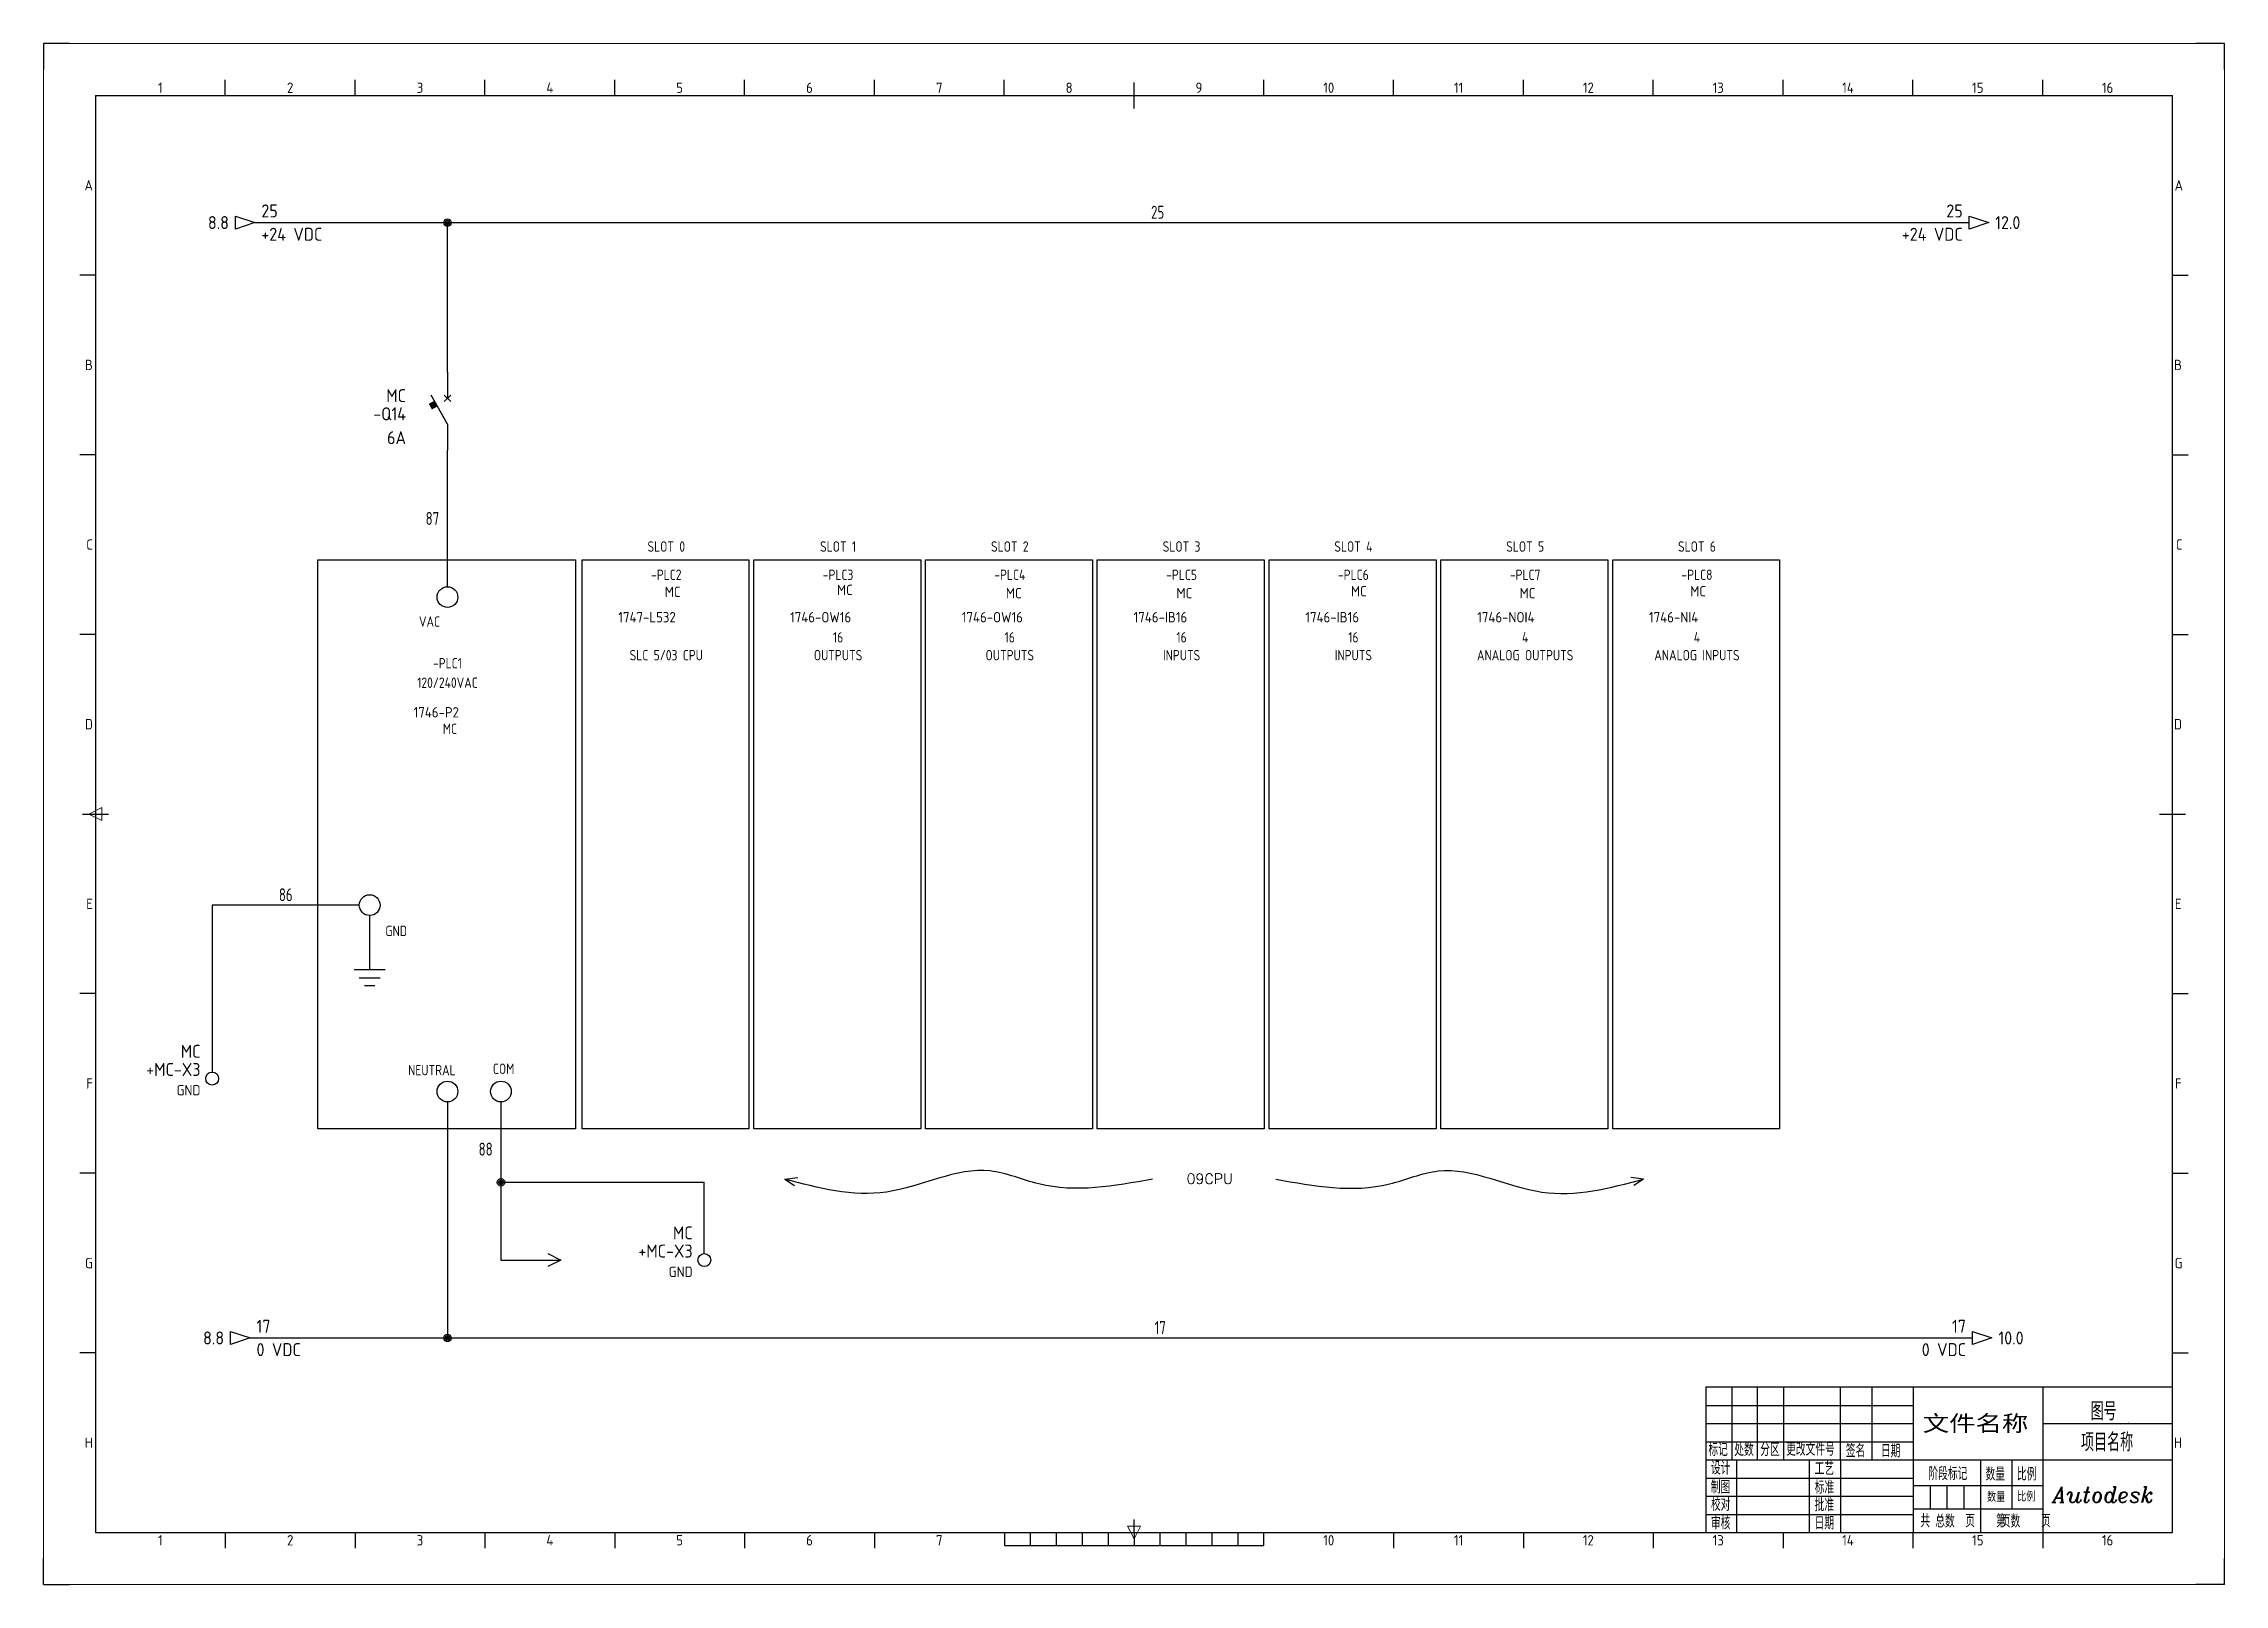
# Model space of a CAD drawing. Header units: millimetres. Extents: x 0 to 841, y 0 to 594.
import ezdxf
from ezdxf.enums import TextEntityAlignment as Align

# ---------------------------------------------------------------- set-up
doc = ezdxf.new("R2010")
doc.units = ezdxf.units.MM
doc.header["$LTSCALE"] = 12
for name, color, linetype in [('AE_BOR', 1, 'Continuous'), ('BLK_6.0mm^2', 7, 'Continuous'), ('BLU_1.0mm^2', 5, 'Continuous'), ('DESC', 150, 'Continuous'), ('GRN_2.5mm^2', 3, 'Continuous'), ('LOC', 8, 'Continuous'), ('MISC', 7, 'Continuous'), ('SYMS', 7, 'Continuous'), ('TAGS', 150, 'Continuous'), ('TERMS', 123, 'Continuous'), ('WIRENO', 72, 'Continuous'), ('WIREREF', 52, 'Continuous'), ('WIREREF_DEST', 52, 'Continuous'), ('XREF', 7, 'Continuous'), ('图框_外框线', 7, 'Continuous'), ('图框_标题栏属性', 1, 'Continuous'), ('图框_标题栏文字', 6, 'Continuous')]:
    doc.layers.add(name, color=color, linetype=linetype)
doc.styles.get("Standard").update_dxf_attribs({"font": 'txt.shx', "bigfont": 'gbcbig.shx'})
doc.styles.add('WD', font='romans.shx', dxfattribs={"bigfont": 'gbcbig.shx'})
doc.styles.add('WD_IEC', font='isocp2.shx', dxfattribs={"width": 0.9, "height": 4, "bigfont": 'gbcbig.shx'})
doc.styles.add('工程字', font='gbenor.shx', dxfattribs={"bigfont": 'gbcbig.shx'})

# ---------------------------------------------------------------- blocks, each defined once
blk = doc.blocks.new('gb_a1')
for p, q in [((20, 574), (20, 20)), ((20, 574), (821, 574)), ((821, 20), (821, 574)), ((20, 20), (821, 20))]:
    blk.add_line(p, q)
at = {"layer": 'AE_BOR', "lineweight": 30}
for p, q in [((10, 594), (0, 594)), ((0, 594), (0, 584)), ((841, 594), (830, 594)), ((841, 584), (841, 594)), ((0, 0), (0, 10)), ((841, 0), (841, 10)), ((0, 0), (10, 0)), ((841, 0), (830, 0))]:
    blk.add_line(p, q, dxfattribs=at)
at = {"layer": 'AE_BOR', "color": 1, "lineweight": 15}
for p, q in [((0, 594), (841, 594)), ((0, 0), (0, 594)), ((841, 594), (841, 0)), ((17.5, 297), (22.5, 299.5)), ((22.5, 294.5), (17.5, 297)), ((22.5, 299.5), (22.5, 294.5)), ((420.5, 17.5), (418, 22.5)), ((418, 22.5), (423, 22.5)), ((423, 22.5), (420.5, 17.5)), ((841, 0), (0, 0))]:
    blk.add_line(p, q, dxfattribs=at)
at = {"layer": 'AE_BOR'}
for p, q in [((70.0625, 574), (70.0625, 580)), ((120.125, 574), (120.125, 580)), ((170.1875, 574), (170.1875, 580)), ((220.25, 574), (220.25, 580)), ((270.3125, 574), (270.3125, 580)), ((320.375, 574), (320.375, 580)), ((370.4375, 574), (370.4375, 580)), ((470.5625, 574), (470.5625, 580)), ((520.625, 574), (520.625, 580)), ((570.6875, 574), (570.6875, 580)), ((620.75, 574), (620.75, 580)), ((670.8125, 574), (670.8125, 580)), ((720.875, 574), (720.875, 580)), ((770.9375, 574), (770.9375, 580)), ((20, 504.75), (14, 504.75)), ((821, 504.75), (827, 504.75)), ((20, 435.5), (14, 435.5)), ((821, 435.5), (827, 435.5)), ((20, 366.25), (14, 366.25)), ((821, 366.25), (827, 366.25)), ((20, 227.75), (14, 227.75)), ((821, 227.75), (827, 227.75)), ((20, 158.5), (14, 158.5)), ((821, 158.5), (827, 158.5)), ((20, 89.25), (14, 89.25)), ((821, 89.25), (827, 89.25)), ((70.0625, 20), (70.0625, 14)), ((120.125, 20), (120.125, 14)), ((170.1875, 20), (170.1875, 14)), ((220.25, 20), (220.25, 14)), ((270.3125, 20), (270.3125, 14)), ((320.375, 20), (320.375, 14)), ((520.625, 20), (520.625, 14)), ((570.6875, 20), (570.6875, 14)), ((620.75, 20), (620.75, 14)), ((670.8125, 20), (670.8125, 14)), ((720.875, 20), (720.875, 14)), ((770.9375, 20), (770.9375, 14))]:
    blk.add_line(p, q, dxfattribs=at)
at = {"layer": 'AE_BOR', "color": 2, "lineweight": 30}
for p, q in [((420.5, 574), (420.5, 579)), ((420.5, 569), (420.5, 574)), ((15, 297), (25, 297)), ((816, 297), (826, 297)), ((370.5, 20), (370.5, 15)), ((380.5, 20), (380.5, 15)), ((390.5, 20), (390.5, 15)), ((400.5, 20), (400.5, 15)), ((410.5, 20), (410.5, 15)), ((420.5, 20), (420.5, 25)), ((420.5, 20), (420.5, 15)), ((430.5, 20), (430.5, 15)), ((440.5, 20), (440.5, 15)), ((450.5, 20), (450.5, 15)), ((460.5, 20), (460.5, 15)), ((470.5, 20), (470.5, 15)), ((370.5, 15), (470.5, 15))]:
    blk.add_line(p, q, dxfattribs=at)
at = {"layer": 'AE_BOR', "style": 'WD_IEC'}
for s, p in [('1', (45.03125, 575)), ('2', (95.09375, 575)), ('3', (145.15625, 575)), ('4', (195.21875, 575)), ('5', (245.28125, 575)), ('6', (295.34375, 575)), ('7', (345.40625, 575)), ('8', (395.46875, 575)), ('9', (445.53125, 575)), ('10', (495.59375, 575)), ('11', (545.65625, 575)), ('12', (595.71875, 575)), ('13', (645.78125, 575)), ('14', (695.84375, 575)), ('15', (745.90625, 575)), ('16', (795.96875, 575)), ('1', (45.03125, 15)), ('2', (95.09375, 15)), ('3', (145.15625, 15)), ('4', (195.21875, 15)), ('5', (245.28125, 15)), ('6', (295.34375, 15)), ('7', (345.40625, 15)), ('10', (495.59375, 15)), ('11', (545.65625, 15)), ('12', (595.71875, 15)), ('13', (645.78125, 15)), ('14', (695.84375, 15)), ('15', (745.90625, 15)), ('16', (795.96875, 15))]:
    blk.add_text(s, height=4, dxfattribs=at).set_placement(p, align=Align.CENTER)
for s, p in [('A', (19, 539.375)), ('A', (825.04762, 539.375)), ('B', (19, 470.125)), ('B', (824.66667, 470.125)), ('C', (19, 400.875)), ('C', (824.85714, 400.875)), ('D', (19, 331.625)), ('D', (824.66667, 331.625)), ('E', (19, 262.375)), ('E', (824.47619, 262.375)), ('F', (19, 193.125)), ('F', (824.47619, 193.125)), ('G', (19, 123.875)), ('G', (824.85714, 123.875)), ('H', (19, 54.625)), ('H', (824.66667, 54.625))]:
    blk.add_text(s, height=4, dxfattribs=at).set_placement(p, align=Align.MIDDLE_RIGHT)
blk = doc.blocks.new('VDV1_03')
for p, q in [((26, 61.25), (14, 61.25)), ((16, 58.25), (24, 58.25)), ((18, 55.25), (22, 55.25))]:
    blk.add_line(p, q)
for centre in [(50, 205), (20, 86.25), (50, 14.38), (70.62, 14.38)]:
    blk.add_circle(centre, 4)
at = {"layer": 'BLK_6.0mm^2'}
blk.add_line((20, 61.25), (20, 82.25), dxfattribs=at)
at = {"layer": 'SYMS'}
for p, q in [((0, 219.38), (99.38, 219.38)), ((0, 0), (0, 219.38)), ((99.38, 219.38), (99.38, 0)), ((99.38, 0), (0, 0))]:
    blk.add_line(p, q, dxfattribs=at)
at = {"style": 'WD_IEC', "flags": 1}
for tag, p, height in [('X2TERM01', (50, 209), 0.512), ('X4TERM04', (16, 86.25), 0.512), ('X2TERM04', (20, 90.25), 0.512), ('X8TERM02', (50, 10.38), 0.512), ('X8TERM03', (70.62, 10.38), 0.512), ('MFG', (1.25, -0.62), 0.02), ('ASSYCODE', (1.25, -0.62), 0.02), ('CAT', (1.25, -0.62), 0.02), ('FAMILY', (1.25, -0.62), 0.02)]:
    blk.add_attdef(tag, p, '', height=height, dxfattribs=at)
at = {"style": 'WD_IEC'}
for tag, p, height in [('TERM01', (39, 193.56), 4), ('LOC', (48.22, 152.25), 0.125), ('INST', (47.25, 150.96), 0.125), ('TERM04', (26.06, 74.3), 4), ('TERM02', (34.79, 20.65), 4), ('TERM03', (67.52, 21.16), 4)]:
    blk.add_attdef(tag, p, '', height=height, dxfattribs=at)
for tag, p in [('TAG1', (50, 177.5)), ('DESC1', (50, 170)), ('DESC3', (50.62, 156.88)), ('DESC2', (50.62, 163.12))]:
    blk.add_attdef(tag, text='', height=4, dxfattribs=at).set_placement(p, align=Align.CENTER)
blk = doc.blocks.new('VDV1_PLCCARD')
at = {"layer": 'SYMS'}
blk.add_lwpolyline([(0, 109.0625), (32.1875, 109.0625), (32.1875, -0.625), (0, -0.625)], close=True, dxfattribs=at)
at = {"style": 'WD_IEC'}
for tag, p in [('DESC3', (16.25, 110.625)), ('TAG1', (16.25, 97.1875)), ('DESC1', (16.25, 93.125)), ('DESC2', (16.25, 89.6875))]:
    blk.add_attdef(tag, text='', height=2, dxfattribs=at).set_placement(p, align=Align.CENTER)
at = {"style": 'WD_IEC', "flags": 1}
for tag in ['ASSYCODE', 'FAMILY', 'CAT', 'MFG']:
    blk.add_attdef(tag, (0, 0), '', height=0.01, dxfattribs=at)
blk = doc.blocks.new('HA1X1')
blk.add_lwpolyline([(-2.5, 1.25), (0, 0), (-2.5, -1.25)])
at = {"style": 'WD_IEC', "flags": 1}
blk.add_attdef('X4TERM01', (0, 0), '', height=0.32, dxfattribs=at)
at = {"style": 'WD_IEC'}
blk.add_attdef('DESC1', (2.5, 0.675), '', height=2.5, dxfattribs=at)
blk.add_attdef('DESC2', text='', height=2.5, dxfattribs=at).set_placement((2.5, -0.675), align=Align.TOP_LEFT)
blk = doc.blocks.new('VCB1')
for p, q in [((0, 7.5), (0, 2.5)), ((0, -2.5), (-3.12, 3.12)), ((0.62, 1.88), (-0.62, 3.12)), ((-0.62, 1.88), (0.62, 3.12)), ((0, -2.5), (0, -7.5))]:
    blk.add_line(p, q)
blk.add_solid([(-2.52, 2.03), (-3.61, 1.43), (-1.91, 0.94), (-3.01, 0.33)])
at = {"style": 'WD_IEC'}
for tag, p in [('INST', (-8, 5.25)), ('LOC', (-8, 1.75)), ('TAG1', (-8, -1.75)), ('RATING1', (-8, -6.35)), ('DESC1', (-8, -14.35)), ('DESC2', (-8, -17.85)), ('DESC3', (-8, -21.35))]:
    blk.add_attdef(tag, text='', height=2.5, dxfattribs=at).set_placement(p, align=Align.RIGHT)
blk.add_attdef('TERM01', text='', height=2, rotation=90, dxfattribs=at).set_placement((-1, 7.5), align=Align.RIGHT)
at = {"style": 'WD_IEC', "flags": 1}
for tag, p, height in [('X2TERM01', (0, 7.5), 0.32), ('MFG', (2.75, 6.5), 1.5), ('CAT', (2.75, 4), 1.5), ('X4LINK', (-2, 0), 0.32), ('X1LINK', (-0.5, 0), 0.32), ('X8TERM02', (0, -7.5), 0.32), ('ASSYCODE', (1, -9), 1), ('FAMILY', (1, -10.5), 1), ('CATDESC', (1, -12), 1), ('CONTACT', (1, -13.5), 1)]:
    blk.add_attdef(tag, p, '', height=height, dxfattribs=at)
at = {"style": 'WD_IEC'}
blk.add_attdef('TERM02', (-1, -7.5), '', height=2, rotation=90, dxfattribs=at)
at = {"lineweight": 15, "style": 'WD_IEC'}
blk.add_attdef('XREF', text='', height=2.5, dxfattribs=at).set_placement((-8, -10.35), align=Align.RIGHT)
blk = doc.blocks.new('HA1S1')
blk.add_lwpolyline([(0, 1.25), (3.75, 0), (0, -1.25)], close=True)
at = {"style": 'WD_IEC'}
for tag, height, flags, p in [('WIRENO', 2.5, 8, (-1.25, 1)), ('SIGCODE', 1, 1, (5, 1.8))]:
    blk.add_attdef(tag, text='', height=height, dxfattribs=dict(at, flags=flags)).set_placement(p, align=Align.RIGHT)
at = {"style": 'WD_IEC', "flags": 1}
blk.add_attdef('X4TERM01', (0, 0), '', height=0.32, dxfattribs=at)
at = {"style": 'WD_IEC'}
blk.add_attdef('XREF', text='', height=2.5, dxfattribs=at).set_placement((5, 0), align=Align.MIDDLE_LEFT)
blk.add_attdef('DESC1', text='', height=2.5, dxfattribs=at).set_placement((-1.25, -1), align=Align.TOP_RIGHT)
blk = doc.blocks.new('HA1D3')
blk.add_lwpolyline([(0, 0), (-3.75, -1.25), (-3.75, 1.25)], close=True)
at = {"style": 'WD_IEC'}
blk.add_attdef('XREF', text='', height=2.5, dxfattribs=at).set_placement((-5, 0), align=Align.MIDDLE_RIGHT)
at = {"style": 'WD_IEC', "flags": 1}
blk.add_attdef('SIGCODE', text='', height=1, dxfattribs=at).set_placement((-2.5, 1.8), align=Align.RIGHT)
at = {"style": 'WD_IEC'}
for tag, p, height, flags in [('X1TERM01', (0, 0), 0.32, 1), ('WIRENO', (1.25, 1), 2.5, 8)]:
    blk.add_attdef(tag, p, '', height=height, dxfattribs=dict(at, flags=flags))
blk.add_attdef('DESC1', text='', height=2.5, dxfattribs=at).set_placement((1.25, -1), align=Align.TOP_LEFT)
blk = doc.blocks.new('WD_WNH')
at = {"linetype": 'Continuous', "style": 'WD_IEC', "width": 0.8}
blk.add_attdef('WIRENO', text='', height=2.5, dxfattribs=at).set_placement((0, 0.75), align=Align.CENTER)
at = {"style": 'WD_IEC', "flags": 1}
for tag, p in [('W08USER', (0, 0.375)), ('W04USER', (0, 0.875)), ('W05USER', (0, 0.75)), ('W09USER', (0, 0.25)), ('W03USER', (0, 1)), ('W06USER', (0, 0.625)), ('W07USER', (0, 0.5)), ('W02USER', (0, 1.125)), ('W01USER', (0, 1.25)), ('W10USER', (0, 0.125))]:
    blk.add_attdef(tag, text='', height=0.08, dxfattribs=at).set_placement(p, align=Align.CENTER)
blk = doc.blocks.new('WD_WNV')
at = {"linetype": 'Continuous', "style": 'WD_IEC', "width": 0.8}
blk.add_attdef('WIRENO', text='', height=2.5, dxfattribs=at).set_placement((-1.6, 0), align=Align.MIDDLE_RIGHT)
at = {"style": 'WD_IEC', "flags": 1}
for tag, p in [('W08USER', (-1, 0.375)), ('W04USER', (-1, 0.875)), ('W05USER', (-1, 0.75)), ('W09USER', (-1, 0.25)), ('W03USER', (-1, 1)), ('W06USER', (-1, 0.625)), ('W07USER', (-1, 0.5)), ('W02USER', (-1, 1.125)), ('W01USER', (-1, 1.25)), ('W10USER', (-1, 0.125))]:
    blk.add_attdef(tag, text='', height=0.08, dxfattribs=at).set_placement(p, align=Align.CENTER)
blk = doc.blocks.new('CorpLogoBlock')
at = {"insert": (-46.09, 17.54), "char_height": 6, "width": 37.2055, "attachment_point": 1, "style": '工程字'}
blk.add_mtext('{\\Fitalic|c0;Autodesk}', dxfattribs=at)
blk = doc.blocks.new('GB_TitleBlock')
at = {"lineweight": -3}
for p, q in [((-50, 42), (0, 42)), ((-50, 28), (0, 28))]:
    blk.add_line(p, q, dxfattribs=at)
blk.add_point((-16.99, 42), dxfattribs=at)
at = {"layer": '图框_外框线'}
for p, q in [((-170, 56), (-170, 28)), ((-160, 28), (-160, 56)), ((-150, 56), (-150, 28)), ((-128, 28), (-128, 56)), ((-116, 56), (-116, 28)), ((-100, 56), (-100, 0)), ((-50, 56), (-50, 0)), ((-180, 49), (-100, 49)), ((-180, 42), (-100, 42)), ((-180, 35), (-100, 35)), ((-180, 28), (-50, 28)), ((-168, 0), (-168, 28)), ((-140, 0), (-140, 28)), ((-128, 28), (-128, 0)), ((-74, 28), (-74, 0)), ((-62, 28), (-62, 9)), ((-180, 21), (-100, 21)), ((-50, 18), (-100, 18)), ((-93.5, 18), (-93.5, 9)), ((-87, 18), (-87, 9)), ((-80.5, 18), (-80.5, 9)), ((-180, 14), (-100, 14)), ((-50, 9), (-100, 9)), ((-180, 7), (-100, 7))]:
    blk.add_line(p, q, dxfattribs=at)
blk.add_lwpolyline([(0, 56), (-180, 56), (-180, 0), (0, 0), (0, 56)], dxfattribs=at)
at = {"style": 'WD', "flags": 1}
blk.add_attdef('WD_TB', (-168.38, 50.46), '', height=2, dxfattribs=at)
at = {"layer": '图框_标题栏属性', "style": '工程字'}
for tag, p in [('REV3', (-179.58, 50.91)), ('REV2', (-179.43, 43.49)), ('REV1', (-179.43, 36.77))]:
    blk.add_attdef(tag, p, '', height=3, dxfattribs=at)
for tag, height, width, p, p2 in [('REV3DET', 3, 13.288798, (-148.76, 50.77), (-130.49, 50.77)), ('BY3', 3, 6.930672, (-126.95, 50.77), (-117.42, 50.77)), ('RD3', 3, 9.096075, (-114.66, 50.77), (-102.16, 50.77)), ('REV2DET', 3, 1.39216, (-148.76, 43.77), (-130.49, 43.77)), ('BY2', 3, 6.930672, (-126.95, 43.77), (-117.42, 43.77)), ('RD2', 3, 9.096075, (-114.66, 43.77), (-102.16, 43.77)), ('文件名称', 7, 2.04191, (-96.3, 38.33), (-55.63, 38.33)), ('REV1DET', 3, 13.288798, (-148.76, 36.77), (-130.49, 36.77)), ('BY1', 3, 6.930672, (-126.95, 36.77), (-117.42, 36.77)), ('RD1', 3, 9.096075, (-114.66, 36.77), (-102.16, 36.77))]:
    blk.add_attdef(tag, text='', height=height, dxfattribs=dict(at, width=width)).set_placement(p, p2, align=Align.FIT)
for tag, p in [('图号', (-26.57, 46.93)), ('项目名称', (-25.25, 35.16))]:
    blk.add_attdef(tag, text='', height=7, dxfattribs=at).set_placement(p, align=Align.MIDDLE)
at = {"layer": '图框_标题栏属性', "lineweight": -3}
for tag, p in [('设计', (-163.59, 22.3)), ('工艺', (-123.59, 22.3)), ('制图', (-163.59, 15.3)), ('标准', (-123.59, 15.3)), ('校对', (-163.59, 8.3)), ('批准', (-123.59, 8.3)), ('审核', (-163.59, 1.3)), ('日期', (-123.59, 1.3))]:
    blk.add_attdef(tag, p, '', height=5, dxfattribs=at)
at = {"layer": '图框_标题栏属性', "style": '工程字'}
for tag, height, p in [('数量', 3.5, (-68.02, 13.58)), ('比例', 3.5, (-56.4, 13.74)), ('总数', 5, (-87.74, 4.36)), ('页数', 5, (-62.45, 4.36))]:
    blk.add_attdef(tag, text='', height=height, dxfattribs=at).set_placement(p, align=Align.MIDDLE_CENTER)
at = {"layer": '图框_标题栏文字', "style": '工程字'}
for s, p in [('标记', (-179, 29.44)), ('处数', (-169, 29.44)), ('分区', (-159, 29.44)), ('更改文件号', (-149, 29.59)), ('签名', (-126, 29)), ('日期', (-112.47, 28.98)), ('设计', (-177.99, 22.35)), ('工艺', (-138.02, 22.15)), ('阶段标记', (-94.11, 20.2)), ('数量', (-72.11, 20)), ('比例', (-60, 20)), ('制图', (-178.04, 15.02)), ('标准', (-137.99, 14.92)), ('校对', (-177.99, 8.33)), ('批准', (-138.02, 8.15)), ('审核', (-177.99, 1.15)), ('日期', (-138.02, 1.15)), ('共     页   第     页', (-97.24, 2))]:
    blk.add_text(s, height=5, dxfattribs=at).set_placement(p)
blk = doc.blocks.new('wddot')
for radius in [0.72, 0.449, 0.223]:
    blk.add_circle((0, 0), radius)
blk = doc.blocks.new('VT0002')
blk.add_circle((0, 0), 1.25)
at = {"style": 'WD_IEC'}
for tag, p in [('INST', (-2.25, 7.5)), ('LOC', (-2.25, 4))]:
    blk.add_attdef(tag, text='', height=2.5, dxfattribs=at).set_placement(p, align=Align.RIGHT)
at = {"style": 'WD_IEC', "flags": 1}
for tag, p, height in [('ASSYCODE', (2.75, 10.75), 1), ('CATDESC', (2.75, 9.25), 1), ('MFG', (2.75, 7.25), 1.5), ('CAT', (2.75, 4.75), 1.5), ('X4TERM01', (-1.25, 0), 0.32), ('X4PIN01', (-1.25, 1), 0.4), ('X4TERMDESC01', (-1.25, 0.5), 0.4), ('X2TERM01', (0, 1.25), 0.32), ('X2PIN01', (0, 2.25), 0.4), ('X2TERMDESC01', (0, 1.75), 0.4), ('X8PIN01', (0, -0.25), 0.4), ('X1TERM01', (1.25, 0), 0.32), ('X1PIN01', (1.25, 1), 0.4), ('X1TERMDESC01', (1.25, 0.5), 0.4), ('X8TERM01', (0, -1.25), 0.32), ('X8TERMDESC01', (0, -0.75), 0.4), ('STRIPSEQ', (0, -3), 0.4), ('LINKTERM', (0, -2), 0.4)]:
    blk.add_attdef(tag, p, '', height=height, dxfattribs=at)
at = {"style": 'WD_IEC', "flags": 8}
for tag, height, p in [('TAGSTRIP', 2.5, (-2.25, 0.5)), ('TERM01', 2, (-2.25, -3.25))]:
    blk.add_attdef(tag, text='', height=height, dxfattribs=at).set_placement(p, align=Align.RIGHT)

msp = doc.modelspace()

# ---------------------------------------------------------------- linework, layer by layer
for p, q in [((285.8, 156.24), (290.8, 156.87)), ((285.8, 156.24), (289.55, 153.74)), ((617.04, 156.24), (612.04, 156.87)), ((617.04, 156.24), (613.29, 153.74))]:
    msp.add_line(p, q)
for points in [[(427.67, 156.24), (383.78, 154.37), (365.03, 159.37), (325.03, 151.24), (285.8, 156.24)], [(475.17, 156.24), (519.06, 154.37), (537.81, 159.37), (577.81, 151.24), (617.04, 156.24)]]:
    msp.add_spline(points, degree=3)
at = {"layer": 'BLU_1.0mm^2'}
for p, q in [((81.47, 525), (742.6, 525)), ((155.75, 467.28), (155.75, 525)), ((155.75, 384.62), (155.75, 437.28))]:
    msp.add_line(p, q, dxfattribs=at)
at = {"layer": 'GRN_2.5mm^2'}
for p, q in [((65, 261.87), (65, 197.5)), ((121.75, 261.87), (65, 261.87)), ((155.75, 185.99), (155.75, 95)), ((176.38, 185.99), (176.38, 125)), ((176.38, 155), (254.8, 155)), ((254.8, 127.5), (254.8, 155)), ((176.38, 125), (199.46, 125)), ((79.6, 95), (743.85, 95))]:
    msp.add_line(p, q, dxfattribs=at)

# ---------------------------------------------------------------- block references
for name, p in [('gb_a1', (0, 0)), ('CorpLogoBlock', (821, 20))]:
    msp.add_blockref(name, p)
ref = msp.add_blockref('GB_TitleBlock', (821, 20))
ref.add_attrib('页数', '页数', dxfattribs={"layer": '图框_标题栏属性', "height": 5, "style": '工程字'}).set_placement((758.55, 24.36), align=Align.MIDDLE_CENTER)
ref.add_attrib('总数', '总数', dxfattribs={"layer": '图框_标题栏属性', "height": 5, "style": '工程字'}).set_placement((733.26, 24.36), align=Align.MIDDLE_CENTER)
ref.add_attrib('比例', '比例', dxfattribs={"layer": '图框_标题栏属性', "height": 3.5, "style": '工程字'}).set_placement((764.6, 33.74), align=Align.MIDDLE_CENTER)
ref.add_attrib('数量', '数量', dxfattribs={"layer": '图框_标题栏属性', "height": 3.5, "style": '工程字'}).set_placement((752.98, 33.58), align=Align.MIDDLE_CENTER)
ref.add_attrib('项目名称', '项目名称', dxfattribs={"layer": '图框_标题栏属性', "height": 7, "style": '工程字'}).set_placement((795.75, 55.16), align=Align.MIDDLE)
ref.add_attrib('图号', '图号', dxfattribs={"layer": '图框_标题栏属性', "height": 7, "style": '工程字'}).set_placement((794.43, 66.93), align=Align.MIDDLE)
ref.add_attrib('文件名称', '文件名称', dxfattribs={"layer": '图框_标题栏属性', "height": 7, "style": '工程字', "width": 2.04191}).set_placement((724.7, 58.33), (765.37, 58.33), align=Align.FIT)
at = {"layer": 'SYMS'}
ref = msp.add_blockref('HA1D3', (81.47, 525), dxfattribs=dict(at, xscale=2, yscale=2, zscale=2))
ref.add_attrib('WIRENO', '25', (83.97, 527), dxfattribs={"layer": 'WIREREF_DEST', "height": 5, "style": 'WD_IEC', "flags": 8})
ref.add_attrib('DESC1', '+24 VDC', dxfattribs={"layer": 'DESC', "height": 5, "style": 'WD_IEC'}).set_placement((83.97, 523), align=Align.TOP_LEFT)
ref.add_attrib('XREF', '8.8', dxfattribs={"layer": 'XREF', "height": 5, "style": 'WD_IEC'}).set_placement((71.47, 525), align=Align.MIDDLE_RIGHT)
ref = msp.add_blockref('HA1S1', (742.6, 525), dxfattribs=dict(at, xscale=2, yscale=2, zscale=2))
ref.add_attrib('WIRENO', '25', dxfattribs={"layer": 'WIREREF', "height": 5, "style": 'WD_IEC', "flags": 8}).set_placement((740.1, 527), align=Align.RIGHT)
ref.add_attrib('DESC1', '+24 VDC', dxfattribs={"layer": 'DESC', "height": 5, "style": 'WD_IEC'}).set_placement((740.1, 523), align=Align.TOP_RIGHT)
ref.add_attrib('XREF', '12.0', dxfattribs={"layer": 'XREF', "height": 5, "style": 'WD_IEC'}).set_placement((752.6, 525), align=Align.MIDDLE_LEFT)
at = {"layer": 'SYMS', "xscale": 2, "yscale": 2, "zscale": 2}
for name, p in [('wddot', (155.75, 525)), ('wddot', (176.38, 155)), ('HA1X1', (199.46, 125)), ('wddot', (155.75, 95))]:
    msp.add_blockref(name, p, dxfattribs=at)
at = {"layer": 'SYMS'}
ref = msp.add_blockref('VCB1', (155.75, 452.28), dxfattribs=dict(at, xscale=2, yscale=2, zscale=2))
ref.add_attrib('TAG1', '-Q14', dxfattribs={"layer": 'TAGS', "height": 5, "style": 'WD_IEC'}).set_placement((139.75, 448.78), align=Align.RIGHT)
ref.add_attrib('LOC', 'MC', dxfattribs={"layer": 'LOC', "height": 5, "style": 'WD_IEC'}).set_placement((139.75, 455.78), align=Align.RIGHT)
ref.add_attrib('RATING1', '6A', dxfattribs={"layer": 'MISC', "height": 5, "style": 'WD_IEC'}).set_placement((139.75, 439.58), align=Align.RIGHT)
ref = msp.add_blockref('VDV1_PLCCARD', (207.63, 176.87), dxfattribs=dict(at, xscale=2, yscale=2, zscale=2))
ref.add_attrib('DESC2', 'SLC 5/03 CPU', dxfattribs={"layer": 'DESC', "height": 4, "style": 'WD_IEC', "width": 0.9}).set_placement((240.13, 356.24), align=Align.CENTER)
ref.add_attrib('TAG1', '-PLC2', dxfattribs={"layer": 'TAGS', "height": 4, "style": 'WD_IEC', "width": 0.9}).set_placement((240.13, 387.24), align=Align.CENTER)
ref.add_attrib('DESC3', 'SLOT 0', dxfattribs={"layer": 'DESC', "height": 4, "style": 'WD_IEC', "width": 0.9}).set_placement((240.13, 398.12), align=Align.CENTER)
ref.add_attrib('CAT', '1747-L532', (221.63, 370.87), dxfattribs={"layer": 'MISC', "height": 4, "style": 'WD_IEC'})
ref.add_attrib('LOC', 'MC', dxfattribs={"layer": '0', "height": 4, "style": 'WD_IEC'}).set_placement((242.58, 380.63), align=Align.CENTER)
ref = msp.add_blockref('VDV1_PLCCARD', (273.88, 176.87), dxfattribs=dict(at, xscale=2, yscale=2, zscale=2))
ref.add_attrib('DESC2', 'OUTPUTS', dxfattribs={"layer": 'DESC', "height": 4, "style": 'WD_IEC', "width": 0.9}).set_placement((306.38, 356.24), align=Align.CENTER)
ref.add_attrib('DESC1', '16', dxfattribs={"layer": 'DESC', "height": 4, "style": 'WD_IEC', "width": 0.9}).set_placement((306.38, 363.12), align=Align.CENTER)
ref.add_attrib('TAG1', '-PLC3', dxfattribs={"layer": 'TAGS', "height": 4, "style": 'WD_IEC', "width": 0.9}).set_placement((306.38, 387.24), align=Align.CENTER)
ref.add_attrib('DESC3', 'SLOT 1', dxfattribs={"layer": 'DESC', "height": 4, "style": 'WD_IEC', "width": 0.9}).set_placement((306.38, 398.12), align=Align.CENTER)
ref.add_attrib('CAT', '1746-OW16', (287.88, 370.87), dxfattribs={"layer": 'MISC', "height": 4, "style": 'WD_IEC'})
ref.add_attrib('LOC', 'MC', dxfattribs={"layer": '0', "height": 4, "style": 'WD_IEC'}).set_placement((309.02, 381.38), align=Align.CENTER)
ref = msp.add_blockref('VDV1_PLCCARD', (340.1, 176.87), dxfattribs=dict(at, xscale=2, yscale=2, zscale=2))
ref.add_attrib('DESC2', 'OUTPUTS', dxfattribs={"layer": 'DESC', "height": 4, "style": 'WD_IEC', "width": 0.9}).set_placement((372.6, 356.24), align=Align.CENTER)
ref.add_attrib('DESC1', '16', dxfattribs={"layer": 'DESC', "height": 4, "style": 'WD_IEC', "width": 0.9}).set_placement((372.6, 363.12), align=Align.CENTER)
ref.add_attrib('TAG1', '-PLC4', dxfattribs={"layer": 'TAGS', "height": 4, "style": 'WD_IEC', "width": 0.9}).set_placement((372.6, 387.24), align=Align.CENTER)
ref.add_attrib('DESC3', 'SLOT 2', dxfattribs={"layer": 'DESC', "height": 4, "style": 'WD_IEC', "width": 0.9}).set_placement((372.6, 398.12), align=Align.CENTER)
ref.add_attrib('CAT', '1746-OW16', (354.1, 370.87), dxfattribs={"layer": 'MISC', "height": 4, "style": 'WD_IEC'})
ref.add_attrib('LOC', 'MC', dxfattribs={"layer": '0', "height": 4, "style": 'WD_IEC'}).set_placement((374.12, 380.14), align=Align.CENTER)
ref = msp.add_blockref('VDV1_PLCCARD', (406.35, 176.87), dxfattribs=dict(at, xscale=2, yscale=2, zscale=2))
ref.add_attrib('DESC2', 'INPUTS', dxfattribs={"layer": 'DESC', "height": 4, "style": 'WD_IEC', "width": 0.9}).set_placement((438.85, 356.24), align=Align.CENTER)
ref.add_attrib('DESC1', '16', dxfattribs={"layer": 'DESC', "height": 4, "style": 'WD_IEC', "width": 0.9}).set_placement((438.85, 363.12), align=Align.CENTER)
ref.add_attrib('TAG1', '-PLC5', dxfattribs={"layer": 'TAGS', "height": 4, "style": 'WD_IEC', "width": 0.9}).set_placement((438.85, 387.24), align=Align.CENTER)
ref.add_attrib('DESC3', 'SLOT 3', dxfattribs={"layer": 'DESC', "height": 4, "style": 'WD_IEC', "width": 0.9}).set_placement((438.85, 398.12), align=Align.CENTER)
ref.add_attrib('CAT', '1746-IB16', (420.35, 370.87), dxfattribs={"layer": 'MISC', "height": 4, "style": 'WD_IEC'})
ref.add_attrib('LOC', 'MC', dxfattribs={"layer": '0', "height": 4, "style": 'WD_IEC'}).set_placement((439.91, 380.14), align=Align.CENTER)
ref = msp.add_blockref('VDV1_PLCCARD', (472.6, 176.87), dxfattribs=dict(at, xscale=2, yscale=2, zscale=2))
ref.add_attrib('DESC2', 'INPUTS', dxfattribs={"layer": 'DESC', "height": 4, "style": 'WD_IEC', "width": 0.9}).set_placement((505.1, 356.24), align=Align.CENTER)
ref.add_attrib('DESC1', '16', dxfattribs={"layer": 'DESC', "height": 4, "style": 'WD_IEC', "width": 0.9}).set_placement((505.1, 363.12), align=Align.CENTER)
ref.add_attrib('TAG1', '-PLC6', dxfattribs={"layer": 'TAGS', "height": 4, "style": 'WD_IEC', "width": 0.9}).set_placement((505.1, 387.24), align=Align.CENTER)
ref.add_attrib('DESC3', 'SLOT 4', dxfattribs={"layer": 'DESC', "height": 4, "style": 'WD_IEC', "width": 0.9}).set_placement((505.1, 398.12), align=Align.CENTER)
ref.add_attrib('CAT', '1746-IB16', (486.6, 370.87), dxfattribs={"layer": 'MISC', "height": 4, "style": 'WD_IEC'})
ref.add_attrib('LOC', 'MC', dxfattribs={"layer": '0', "height": 4, "style": 'WD_IEC'}).set_placement((507.21, 380.89), align=Align.CENTER)
ref = msp.add_blockref('VDV1_PLCCARD', (538.85, 176.87), dxfattribs=dict(at, xscale=2, yscale=2, zscale=2))
ref.add_attrib('DESC2', 'ANALOG OUTPUTS', dxfattribs={"layer": 'DESC', "height": 4, "style": 'WD_IEC', "width": 0.9}).set_placement((571.35, 356.24), align=Align.CENTER)
ref.add_attrib('DESC1', '4', dxfattribs={"layer": 'DESC', "height": 4, "style": 'WD_IEC', "width": 0.9}).set_placement((571.35, 363.12), align=Align.CENTER)
ref.add_attrib('TAG1', '-PLC7', dxfattribs={"layer": 'TAGS', "height": 4, "style": 'WD_IEC', "width": 0.9}).set_placement((571.35, 387.24), align=Align.CENTER)
ref.add_attrib('DESC3', 'SLOT 5', dxfattribs={"layer": 'DESC', "height": 4, "style": 'WD_IEC', "width": 0.9}).set_placement((571.35, 398.12), align=Align.CENTER)
ref.add_attrib('CAT', '1746-NOI4', (552.85, 370.87), dxfattribs={"layer": 'MISC', "height": 4, "style": 'WD_IEC'})
ref.add_attrib('LOC', 'MC', dxfattribs={"layer": '0', "height": 4, "style": 'WD_IEC'}).set_placement((572.26, 380.14), align=Align.CENTER)
ref = msp.add_blockref('VDV1_PLCCARD', (605.1, 176.87), dxfattribs=dict(at, xscale=2, yscale=2, zscale=2))
ref.add_attrib('DESC2', 'ANALOG INPUTS', dxfattribs={"layer": 'DESC', "height": 4, "style": 'WD_IEC', "width": 0.9}).set_placement((637.6, 356.24), align=Align.CENTER)
ref.add_attrib('DESC1', '4', dxfattribs={"layer": 'DESC', "height": 4, "style": 'WD_IEC', "width": 0.9}).set_placement((637.6, 363.12), align=Align.CENTER)
ref.add_attrib('TAG1', '-PLC8', dxfattribs={"layer": 'TAGS', "height": 4, "style": 'WD_IEC', "width": 0.9}).set_placement((637.6, 387.24), align=Align.CENTER)
ref.add_attrib('DESC3', 'SLOT 6', dxfattribs={"layer": 'DESC', "height": 4, "style": 'WD_IEC', "width": 0.9}).set_placement((637.6, 398.12), align=Align.CENTER)
ref.add_attrib('CAT', '1746-NI4', (619.1, 370.87), dxfattribs={"layer": 'MISC', "height": 4, "style": 'WD_IEC'})
ref.add_attrib('LOC', 'MC', dxfattribs={"layer": '0', "height": 4, "style": 'WD_IEC'}).set_placement((638.05, 380.89), align=Align.CENTER)
ref = msp.add_blockref('VDV1_03', (105.75, 175.62), dxfattribs=at)
ref.add_attrib('TERM01', 'VAC', (144.75, 369.18), dxfattribs={"layer": 'TERMS', "height": 4, "style": 'WD_IEC', "width": 0.9})
ref.add_attrib('TERM04', 'GND', (131.81, 249.91), dxfattribs={"layer": 'TERMS', "height": 4, "style": 'WD_IEC', "width": 0.9})
ref.add_attrib('TERM03', 'COM', (173.27, 196.78), dxfattribs={"layer": 'TERMS', "height": 4, "style": 'WD_IEC', "width": 0.9})
ref.add_attrib('TERM02', 'NEUTRAL', (140.55, 196.26), dxfattribs={"layer": 'TERMS', "height": 4, "style": 'WD_IEC', "width": 0.9})
ref.add_attrib('CAT', '1746-P2', (142.69, 334.21), dxfattribs={"layer": 'MISC', "height": 4, "style": 'WD_IEC'})
ref.add_attrib('TAG1', '-PLC1', dxfattribs={"layer": 'TAGS', "height": 4, "style": 'WD_IEC', "width": 0.9}).set_placement((155.75, 353.12), align=Align.CENTER)
ref.add_attrib('DESC1', '120/240VAC', dxfattribs={"layer": 'DESC', "height": 4, "style": 'WD_IEC', "width": 0.9}).set_placement((155.75, 345.62), align=Align.CENTER)
ref.add_attrib('LOC', 'MC', (153.97, 327.87), dxfattribs={"layer": 'LOC', "height": 4, "style": 'WD_IEC', "width": 0.9})
ref = msp.add_blockref('VT0002', (65, 195), dxfattribs=dict(at, xscale=2, yscale=2, zscale=2))
ref.add_attrib('TAGSTRIP', '+MC-X3', dxfattribs={"layer": 'TAGS', "height": 5, "style": 'WD_IEC', "flags": 8}).set_placement((60.5, 196), align=Align.RIGHT)
ref.add_attrib('LOC', 'MC', dxfattribs={"layer": 'LOC', "height": 5, "style": 'WD_IEC'}).set_placement((60.5, 203), align=Align.RIGHT)
ref.add_attrib('TERM01', 'GND', dxfattribs={"layer": 'TERMS', "height": 4, "style": 'WD_IEC', "flags": 8}).set_placement((60.5, 188.5), align=Align.RIGHT)
ref = msp.add_blockref('VT0002', (254.8, 125), dxfattribs=dict(at, xscale=2, yscale=2, zscale=2))
ref.add_attrib('TAGSTRIP', '+MC-X3', dxfattribs={"layer": 'TAGS', "height": 5, "style": 'WD_IEC', "flags": 8}).set_placement((250.3, 126), align=Align.RIGHT)
ref.add_attrib('LOC', 'MC', dxfattribs={"layer": 'LOC', "height": 5, "style": 'WD_IEC'}).set_placement((250.3, 133), align=Align.RIGHT)
ref.add_attrib('TERM01', 'GND', dxfattribs={"layer": 'TERMS', "height": 4, "style": 'WD_IEC', "flags": 8}).set_placement((250.3, 118.5), align=Align.RIGHT)
ref = msp.add_blockref('HA1D3', (79.6, 95), dxfattribs=dict(at, xscale=2, yscale=2, zscale=2))
ref.add_attrib('WIRENO', '17', (82.1, 97), dxfattribs={"layer": 'WIREREF_DEST', "height": 5, "style": 'WD_IEC', "flags": 8})
ref.add_attrib('DESC1', '0 VDC', dxfattribs={"layer": 'DESC', "height": 5, "style": 'WD_IEC'}).set_placement((82.1, 93), align=Align.TOP_LEFT)
ref.add_attrib('XREF', '8.8', dxfattribs={"layer": 'XREF', "height": 5, "style": 'WD_IEC'}).set_placement((69.6, 95), align=Align.MIDDLE_RIGHT)
ref = msp.add_blockref('HA1S1', (743.85, 95), dxfattribs=dict(at, xscale=2, yscale=2, zscale=2))
ref.add_attrib('WIRENO', '17', dxfattribs={"layer": 'WIREREF', "height": 5, "style": 'WD_IEC', "flags": 8}).set_placement((741.35, 97), align=Align.RIGHT)
ref.add_attrib('DESC1', '0 VDC', dxfattribs={"layer": 'DESC', "height": 5, "style": 'WD_IEC'}).set_placement((741.35, 93), align=Align.TOP_RIGHT)
ref.add_attrib('XREF', '10.0', dxfattribs={"layer": 'XREF', "height": 5, "style": 'WD_IEC'}).set_placement((753.85, 95), align=Align.MIDDLE_LEFT)
at = {"layer": 'WIRENO'}
ref = msp.add_blockref('WD_WNH', (429.62, 525), dxfattribs=dict(at, xscale=2, yscale=2, zscale=2))
ref.add_attrib('WIRENO', '25', dxfattribs={"linetype": 'Continuous', "height": 5, "style": 'WD_IEC', "width": 0.8}).set_placement((429.62, 526.5), align=Align.CENTER)
ref = msp.add_blockref('WD_WNV', (155.75, 410.95), dxfattribs=dict(at, xscale=2, yscale=2, zscale=2))
ref.add_attrib('WIRENO', '87', dxfattribs={"linetype": 'Continuous', "height": 5, "style": 'WD_IEC', "width": 0.8}).set_placement((152.55, 410.95), align=Align.MIDDLE_RIGHT)
ref = msp.add_blockref('WD_WNH', (93.38, 261.87), dxfattribs=dict(at, xscale=2, yscale=2, zscale=2))
ref.add_attrib('WIRENO', '86', dxfattribs={"linetype": 'Continuous', "height": 5, "style": 'WD_IEC', "width": 0.8}).set_placement((93.38, 263.37), align=Align.CENTER)
ref = msp.add_blockref('WD_WNV', (176.38, 167.8), dxfattribs=dict(at, xscale=2, yscale=2, zscale=2))
ref.add_attrib('WIRENO', '88', dxfattribs={"linetype": 'Continuous', "height": 5, "style": 'WD_IEC', "width": 0.8}).set_placement((173.18, 167.8), align=Align.MIDDLE_RIGHT)
ref = msp.add_blockref('WD_WNH', (430.63, 95), dxfattribs=dict(at, xscale=2, yscale=2, zscale=2))
ref.add_attrib('WIRENO', '17', dxfattribs={"linetype": 'Continuous', "height": 5, "style": 'WD_IEC', "width": 0.8}).set_placement((430.63, 96.5), align=Align.CENTER)

# ---------------------------------------------------------------- texts
msp.add_text('09CPU', height=4).set_placement((440.79, 154.37))

doc.saveas('drawing.dxf')
